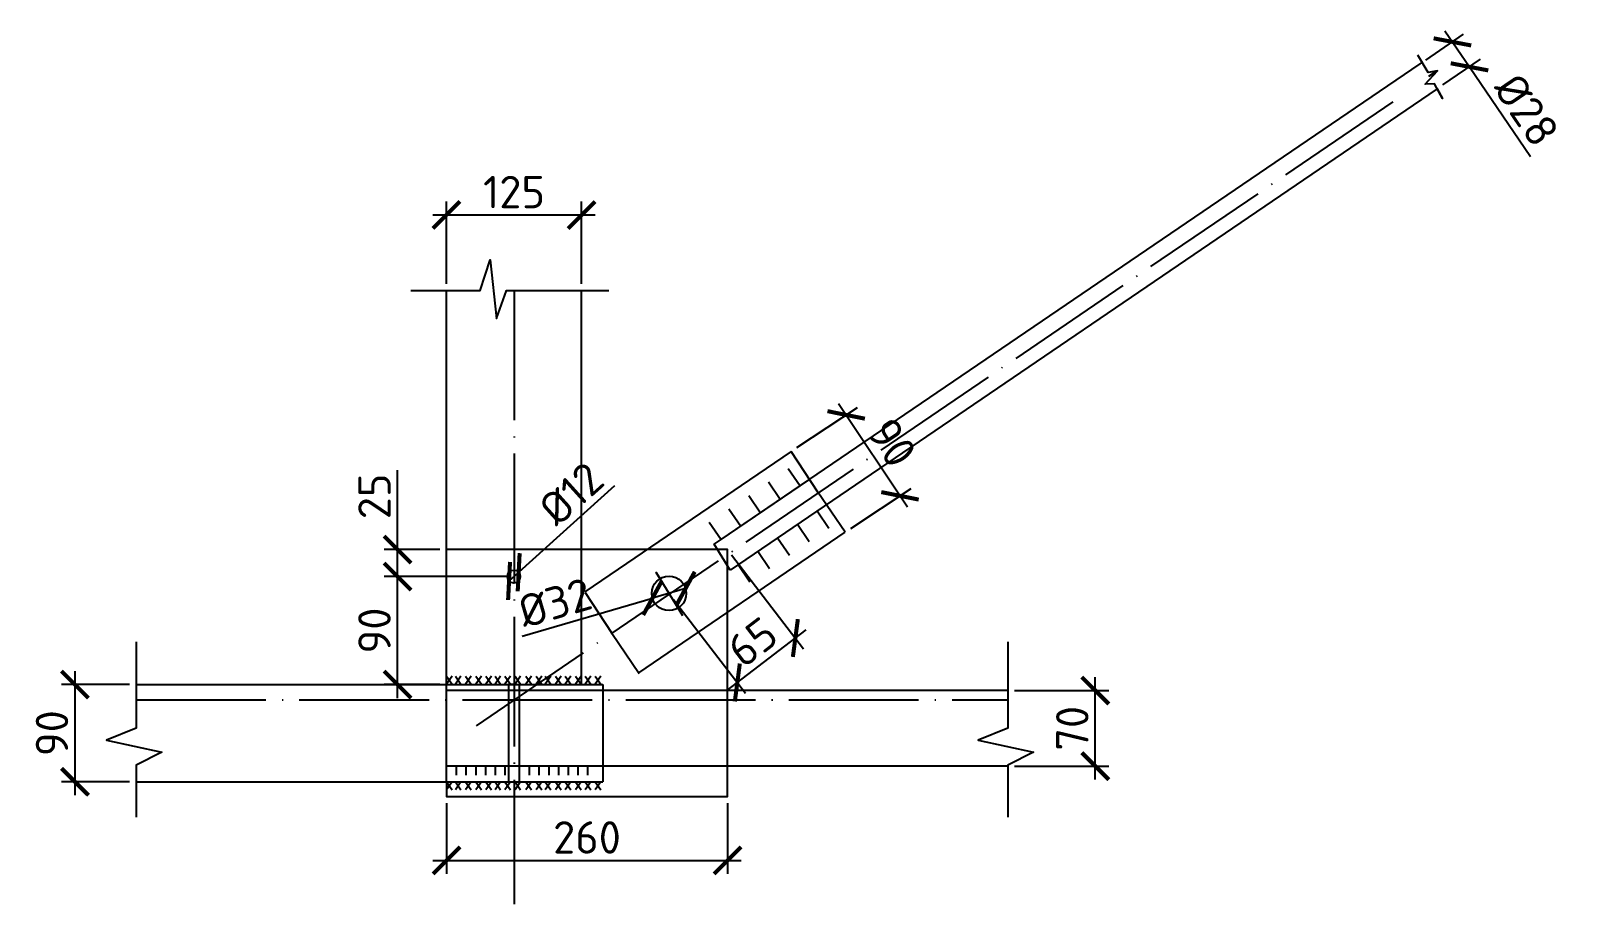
# Paper-space layout 'Лист1' of a CAD drawing. Header units: millimetres. Extents: x 30 to 586, y 98 to 559.
# Drawn here: x 443.7 to 585.9, y 478 to 558.8 of the extents above; entities that cross this region are included whole.
import ezdxf

# ---------------------------------------------------------------- set-up
doc = ezdxf.new("R2010")
doc.units = ezdxf.units.MM
doc.header["$LTSCALE"] = 0.5
doc.linetypes.add('ACAD_ISO04W100', pattern=[30, 24, -3, 0, -3])
doc.layers.add('оси', color=7, linetype='ACAD_ISO04W100')
doc.layers.add('размеры', color=7, linetype='Continuous')
doc.layers.add('ТОНКИЕе', color=7, linetype='Continuous', lineweight=25)
doc.styles.add('Наклонный3.5', font='isocpeur.ttf', dxfattribs={"height": 3})
doc.dimstyles.new('СТРОИТЕЛЬНЫЙ', dxfattribs={"dimtxt": 3, "dimasz": 2.5, "dimexe": 1.25, "dimexo": 0.625, "dimtad": 1, "dimdec": 0, "dimlfac": 100, "dimdsep": 46, "dimtxsty": 'Наклонный3.5', "dimblk1": 'ARCHTICK', "dimblk2": 'ARCHTICK', "dimsah": 1, "dimcen": 0, "dimdle": 1.25, "dimadec": 0, "dimazin": 0, "dimtfac": 0.75, "dimtdec": 0, "dimtmove": 0, "dimatfit": 3, "dimldrblk": 'ARCHTICK', "dimfxl": 1, "dimtolj": 1, "dimtzin": 0, "dimarcsym": 1})

# ---------------------------------------------------------------- blocks, each defined once
blk = doc.blocks.new('_ArchTick')
at = {"color": 0, "linetype": 'ByBlock', "const_width": 0.15}
blk.add_lwpolyline([(-0.5, -0.5), (0.5, 0.5)], dxfattribs=at)
blk = doc.blocks.new('*D742')
at = {"layer": 'Defpoints', "color": 0, "transparency": 16777216}
for p in [(534.1, 497.74), (542.2, 497.74), (534.1, 490.74)]:
    blk.add_point(p, dxfattribs=at)
at = {"layer": 'размеры', "color": 0, "lineweight": -2, "transparency": 16777216}
for p, q in [((542.2, 489.49), (542.2, 498.99)), ((534.73, 497.74), (543.45, 497.74)), ((534.73, 490.74), (543.45, 490.74))]:
    blk.add_line(p, q, dxfattribs=at)
at = {"layer": 'размеры', "color": 0, "lineweight": -2, "transparency": 16777216, "xscale": 2.5, "yscale": 2.5, "zscale": 2.5}
for p, rotation in [((542.2, 497.74), 90), ((542.2, 490.74), 270)]:
    blk.add_blockref('_ArchTick', p, dxfattribs=dict(at, rotation=rotation))
at = {"layer": 'размеры', "color": 0, "transparency": 16777216, "insert": (540.07, 494.24), "char_height": 3, "attachment_point": 5, "rotation": 90, "style": 'Наклонный3.5'}
blk.add_mtext('\\A1;70', dxfattribs=at)
blk = doc.blocks.new('*D743')
at = {"layer": 'Defpoints', "color": 0, "transparency": 16777216}
for p in [(453.45, 498.29), (447.8, 489.29), (453.45, 489.29)]:
    blk.add_point(p, dxfattribs=at)
at = {"layer": 'размеры', "color": 0, "lineweight": -2, "transparency": 16777216}
for p, q in [((447.8, 499.54), (447.8, 488.04)), ((452.83, 498.29), (446.55, 498.29)), ((452.83, 489.29), (446.55, 489.29))]:
    blk.add_line(p, q, dxfattribs=at)
at = {"layer": 'размеры', "color": 0, "lineweight": -2, "transparency": 16777216, "xscale": 2.5, "yscale": 2.5, "zscale": 2.5}
for p, rotation in [((447.8, 498.29), 90), ((447.8, 489.29), 270)]:
    blk.add_blockref('_ArchTick', p, dxfattribs=dict(at, rotation=rotation))
at = {"layer": 'размеры', "color": 0, "transparency": 16777216, "insert": (445.67, 493.79), "char_height": 3, "attachment_point": 5, "rotation": 90, "style": 'Наклонный3.5'}
blk.add_mtext('\\A1;90', dxfattribs=at)
blk = doc.blocks.new('*D744')
at = {"layer": 'Defpoints', "color": 0, "transparency": 16777216}
for p in [(494.67, 541.76), (482.17, 534.77), (494.67, 534.77)]:
    blk.add_point(p, dxfattribs=at)
at = {"layer": 'размеры', "color": 0, "lineweight": -2, "transparency": 16777216}
for p, q in [((480.92, 541.76), (495.92, 541.76)), ((482.17, 535.39), (482.17, 543.01)), ((494.67, 535.39), (494.67, 543.01))]:
    blk.add_line(p, q, dxfattribs=at)
at = {"layer": 'размеры', "color": 0, "lineweight": -2, "transparency": 16777216, "xscale": 2.5, "yscale": 2.5, "zscale": 2.5, "rotation": 180}
blk.add_blockref('_ArchTick', (482.17, 541.76), dxfattribs=at)
at = {"layer": 'размеры', "color": 0, "lineweight": -2, "transparency": 16777216, "xscale": 2.5, "yscale": 2.5, "zscale": 2.5}
blk.add_blockref('_ArchTick', (494.67, 541.76), dxfattribs=at)
at = {"layer": 'размеры', "color": 0, "transparency": 16777216, "insert": (488.42, 543.88), "char_height": 3, "attachment_point": 5, "style": 'Наклонный3.5'}
blk.add_mtext('\\A1;125', dxfattribs=at)
blk = doc.blocks.new('*D745')
at = {"layer": 'Defpoints', "color": 0, "transparency": 16777216}
for p in [(572.26, 555.75), (576.82, 555.47), (573.84, 553.44)]:
    blk.add_point(p, dxfattribs=at)
at = {"layer": 'размеры', "color": 0, "lineweight": -2, "transparency": 16777216}
for p, q in [((574.54, 558.81), (576.82, 555.47)), ((572.78, 556.1), (576.27, 558.48)), ((574.35, 553.79), (577.85, 556.17)), ((576.82, 555.47), (582.47, 547.16))]:
    blk.add_line(p, q, dxfattribs=at)
at = {"layer": 'размеры', "color": 0, "lineweight": -2, "transparency": 16777216, "xscale": 2.5, "yscale": 2.5, "zscale": 2.5}
for p, rotation in [((575.24, 557.78), 124.2503830439604), ((576.82, 555.47), 304.2503830439604)]:
    blk.add_blockref('_ArchTick', p, dxfattribs=dict(at, rotation=rotation))
at = {"layer": 'размеры', "color": 0, "transparency": 16777216, "insert": (582.1, 551.48), "char_height": 3, "attachment_point": 5, "rotation": 304.2504, "style": 'Наклонный3.5'}
blk.add_mtext('\\A1;%%C28', dxfattribs=at)
blk = doc.blocks.new('*D746')
at = {"layer": 'Defpoints', "color": 0, "transparency": 16777216}
for p in [(519.15, 523.25), (514.07, 519.88), (519.05, 512.38)]:
    blk.add_point(p, dxfattribs=at)
at = {"layer": 'размеры', "color": 0, "lineweight": -2, "transparency": 16777216}
for p, q in [((514.59, 520.23), (520.19, 523.94)), ((524.82, 514.71), (518.45, 524.29)), ((519.57, 512.73), (525.17, 516.45))]:
    blk.add_line(p, q, dxfattribs=at)
at = {"layer": 'размеры', "color": 0, "lineweight": -2, "transparency": 16777216, "xscale": 2.5, "yscale": 2.5, "zscale": 2.5}
for p, rotation in [((519.15, 523.25), 123.5978250697981), ((524.13, 515.76), 303.5978250697981)]:
    blk.add_blockref('_ArchTick', p, dxfattribs=dict(at, rotation=rotation))
at = {"layer": 'размеры', "color": 0, "transparency": 16777216, "insert": (523.41, 520.68), "char_height": 3, "attachment_point": 5, "rotation": 303.5978, "style": 'Наклонный3.5'}
blk.add_mtext('\\A1;90', dxfattribs=at)
blk = doc.blocks.new('*D747')
at = {"layer": 'Defpoints', "color": 0, "transparency": 16777216}
for p in [(477.64, 508.29), (488.4, 508.29), (482.17, 498.29)]:
    blk.add_point(p, dxfattribs=at)
at = {"layer": 'размеры', "color": 0, "lineweight": -2, "transparency": 16777216}
for p, q in [((477.64, 497.04), (477.64, 509.54)), ((487.78, 508.29), (476.39, 508.29)), ((481.55, 498.29), (476.39, 498.29))]:
    blk.add_line(p, q, dxfattribs=at)
at = {"layer": 'размеры', "color": 0, "lineweight": -2, "transparency": 16777216, "xscale": 2.5, "yscale": 2.5, "zscale": 2.5}
for p, rotation in [((477.64, 508.29), 90), ((477.64, 498.29), 270)]:
    blk.add_blockref('_ArchTick', p, dxfattribs=dict(at, rotation=rotation))
at = {"layer": 'размеры', "color": 0, "transparency": 16777216, "insert": (475.51, 503.29), "char_height": 3, "attachment_point": 5, "rotation": 90, "style": 'Наклонный3.5'}
blk.add_mtext('\\A1;90', dxfattribs=at)
blk = doc.blocks.new('*D748')
at = {"layer": 'Defpoints', "color": 0, "transparency": 16777216}
for p in [(477.64, 510.79), (482.17, 510.79), (477.64, 508.29)]:
    blk.add_point(p, dxfattribs=at)
at = {"layer": 'размеры', "color": 0, "lineweight": -2, "transparency": 16777216}
for p, q in [((477.64, 510.79), (477.64, 518.14)), ((481.55, 510.79), (476.39, 510.79)), ((477.64, 507.04), (477.64, 510.79)), ((477.01, 508.29), (476.39, 508.29))]:
    blk.add_line(p, q, dxfattribs=at)
at = {"layer": 'размеры', "color": 0, "lineweight": -2, "transparency": 16777216, "xscale": 2.5, "yscale": 2.5, "zscale": 2.5}
for p, rotation in [((477.64, 510.79), 90), ((477.64, 508.29), 270)]:
    blk.add_blockref('_ArchTick', p, dxfattribs=dict(at, rotation=rotation))
at = {"layer": 'размеры', "color": 0, "transparency": 16777216, "insert": (475.51, 515.71), "char_height": 3, "attachment_point": 5, "rotation": 90, "style": 'Наклонный3.5'}
blk.add_mtext('\\A1;25', dxfattribs=at)
blk = doc.blocks.new('*D749')
at = {"layer": 'Defpoints', "color": 0, "transparency": 16777216}
for p in [(508.17, 510.79), (502.8, 506.67), (514.45, 502.6)]:
    blk.add_point(p, dxfattribs=at)
at = {"layer": 'размеры', "color": 0, "lineweight": -2, "transparency": 16777216}
for p, q in [((508.55, 510.29), (515.21, 501.61)), ((503.18, 506.17), (509.84, 497.49)), ((508.08, 497.72), (515.44, 503.36))]:
    blk.add_line(p, q, dxfattribs=at)
at = {"layer": 'размеры', "color": 0, "lineweight": -2, "transparency": 16777216, "xscale": 2.5, "yscale": 2.5, "zscale": 2.5}
for p, rotation in [((514.45, 502.6), 37.48760223108668), ((509.08, 498.48), 217.4876022310866)]:
    blk.add_blockref('_ArchTick', p, dxfattribs=dict(at, rotation=rotation))
at = {"layer": 'размеры', "color": 0, "transparency": 16777216, "insert": (510.47, 502.23), "char_height": 3, "attachment_point": 5, "rotation": 37.4876, "style": 'Наклонный3.5'}
blk.add_mtext('\\A1;65', dxfattribs=at)
blk = doc.blocks.new('*D750')
at = {"layer": 'Defpoints', "color": 0, "transparency": 16777216}
for p in [(482.17, 487.92), (508.17, 487.92), (508.17, 482.01)]:
    blk.add_point(p, dxfattribs=at)
at = {"layer": 'размеры', "color": 0, "lineweight": -2, "transparency": 16777216}
for p, q in [((482.17, 487.3), (482.17, 480.76)), ((508.17, 487.3), (508.17, 480.76)), ((480.92, 482.01), (509.42, 482.01))]:
    blk.add_line(p, q, dxfattribs=at)
at = {"layer": 'размеры', "color": 0, "lineweight": -2, "transparency": 16777216, "xscale": 2.5, "yscale": 2.5, "zscale": 2.5, "rotation": 180}
blk.add_blockref('_ArchTick', (482.17, 482.01), dxfattribs=at)
at = {"layer": 'размеры', "color": 0, "lineweight": -2, "transparency": 16777216, "xscale": 2.5, "yscale": 2.5, "zscale": 2.5}
blk.add_blockref('_ArchTick', (508.17, 482.01), dxfattribs=at)
at = {"layer": 'размеры', "color": 0, "transparency": 16777216, "insert": (495.17, 484.14), "char_height": 3, "attachment_point": 5, "style": 'Наклонный3.5'}
blk.add_mtext('\\A1;260', dxfattribs=at)
blk = doc.blocks.new('*D751')
at = {"layer": 'Defpoints', "color": 0, "transparency": 16777216}
for p in [(487.96, 507.88), (488.85, 508.69)]:
    blk.add_point(p, dxfattribs=at)
at = {"layer": 'размеры', "color": 0, "lineweight": -2, "transparency": 16777216}
for p in [(497.72, 516.7), (487.96, 507.88)]:
    blk.add_line(p, (488.85, 508.69), dxfattribs=at)
at = {"layer": 'размеры', "color": 0, "lineweight": -2, "transparency": 16777216, "xscale": 2.5, "yscale": 2.5, "zscale": 2.5}
for p, rotation in [((488.85, 508.69), 222.0888361263013), ((487.96, 507.88), 42.08883612630126)]:
    blk.add_blockref('_ArchTick', p, dxfattribs=dict(at, rotation=rotation))
at = {"layer": 'размеры', "color": 0, "transparency": 16777216, "insert": (493.71, 515.95), "char_height": 3, "attachment_point": 5, "rotation": 42.0888, "style": 'Наклонный3.5'}
blk.add_mtext('\\A1;%%C12', dxfattribs=at)
blk = doc.blocks.new('*D752')
at = {"layer": 'Defpoints', "color": 0, "transparency": 16777216}
for p in [(501.22, 506.28), (504.29, 507.18)]:
    blk.add_point(p, dxfattribs=at)
at = {"layer": 'размеры', "color": 0, "lineweight": -2, "transparency": 16777216}
for p in [(489.18, 502.76), (504.29, 507.18)]:
    blk.add_line(p, (501.22, 506.28), dxfattribs=at)
at = {"layer": 'размеры', "color": 0, "lineweight": -2, "transparency": 16777216, "xscale": 2.5, "yscale": 2.5, "zscale": 2.5}
for p, rotation in [((504.29, 507.18), 196.3320798184243), ((501.22, 506.28), 16.3320798184243)]:
    blk.add_blockref('_ArchTick', p, dxfattribs=dict(at, rotation=rotation))
at = {"layer": 'размеры', "color": 0, "transparency": 16777216, "insert": (492.2, 505.86), "char_height": 3, "attachment_point": 5, "rotation": 16.3321, "style": 'Наклонный3.5'}
blk.add_mtext('\\A1;%%C32', dxfattribs=at)

psp = doc.layouts.new('Лист1')

# ---------------------------------------------------------------- linework, layer by layer
at = {"layer": 'оси', "color": 254}
psp.add_line((569.716, 552.229), (484.529, 494.226), dxfattribs=at)
for points in [[(488.422, 534.767), (488.422, 477.952)], [(453.454, 496.877), (534.1, 496.877)]]:
    psp.add_lwpolyline(points, dxfattribs=at)
at = {"layer": 'ТОНКИЕе', "color": 254}
for p, q in [((514.069, 519.879), (494.976, 506.879)), ((516.516, 516.103), (514.069, 519.879)), ((519.049, 512.383), (516.516, 516.103)), ((499.955, 499.383), (519.049, 512.383)), ((495.014, 506.821), (497.461, 503.045)), ((497.461, 503.045), (499.994, 499.325))]:
    psp.add_line(p, q, dxfattribs=at)
for points in [[(573.837, 553.438), (574.337, 552.534), (573.576, 553.91), (572.704, 553.859), (573.864, 555.103), (573.007, 554.939), (572.027, 556.565)], [(572.261, 555.753), (572.442, 555.876)], [(507.489, 511.65), (572.261, 555.753)], [(573.049, 554.595), (573.768, 555.085)], [(573.837, 553.438), (508.402, 508.885)], [(478.867, 534.767), (485.28, 534.767), (486.215, 537.593), (486.797, 532.191), (487.737, 534.767), (497.191, 534.767)], [(482.172, 489.294), (482.172, 534.767)], [(494.672, 498.294), (494.672, 534.767)], [(513.793, 518.289), (514.885, 516.686)], [(507.489, 511.65), (515.755, 517.278)], [(511.965, 517.045), (513.056, 515.441)], [(511.965, 517.045), (513.056, 515.441)], [(510.136, 515.8), (511.228, 514.196)], [(510.136, 515.8), (511.228, 514.196)], [(506.48, 513.31), (507.572, 511.707)], [(508.308, 514.555), (509.4, 512.951)], [(508.308, 514.555), (509.4, 512.951)], [(508.308, 514.555), (509.4, 512.951)], [(516.46, 514.371), (517.552, 512.768)], [(512.804, 511.882), (513.896, 510.278)], [(514.632, 513.127), (515.724, 511.523)], [(508.172, 510.787), (508.172, 510.787), (482.172, 510.787)], [(482.172, 487.922), (508.172, 487.922), (508.172, 510.787)], [(508.402, 508.885), (506.934, 511.272), (507.489, 511.65)], [(510.976, 510.637), (512.068, 509.033)], [(509.148, 509.392), (510.24, 507.789)], [(502.228, 507.6), (501.582, 508.657), (504.017, 504.676)], [(453.454, 502.238), (453.454, 494.24), (450.722, 493.136), (455.842, 492.033), (453.454, 490.829), (453.454, 486.022)], [(534.1, 502.238), (534.1, 494.24), (531.368, 493.136), (536.488, 492.033), (534.1, 490.829), (534.1, 486.022)], [(482.172, 499.079), (482.688, 498.335)], [(482.688, 499.079), (482.172, 498.335)], [(482.995, 499.079), (483.511, 498.335)], [(483.511, 499.079), (482.995, 498.335)], [(483.927, 499.079), (484.442, 498.335)], [(484.442, 499.079), (483.927, 498.335)], [(484.898, 499.079), (485.414, 498.335)], [(485.414, 499.079), (484.898, 498.335)], [(485.82, 499.079), (486.336, 498.335)], [(486.336, 499.079), (485.82, 498.335)], [(486.663, 499.079), (487.178, 498.335)], [(487.178, 499.079), (486.663, 498.335)], [(487.576, 499.079), (488.092, 498.335)], [(488.092, 499.079), (487.576, 498.335)], [(488.517, 499.079), (489.033, 498.335)], [(489.033, 499.079), (488.517, 498.335)], [(489.521, 499.079), (490.036, 498.335)], [(490.036, 499.079), (489.521, 498.335)], [(490.462, 499.079), (490.977, 498.335)], [(490.977, 499.079), (490.462, 498.335)], [(491.314, 499.079), (491.83, 498.335)], [(491.83, 499.079), (491.314, 498.335)], [(492.255, 499.079), (492.771, 498.335)], [(492.771, 499.079), (492.255, 498.335)], [(493.164, 499.079), (493.68, 498.335)], [(493.68, 499.079), (493.164, 498.335)], [(494.105, 499.079), (494.621, 498.335)], [(494.621, 499.079), (494.105, 498.335)], [(494.996, 499.079), (495.511, 498.335)], [(495.511, 499.079), (494.996, 498.335)], [(495.937, 499.079), (496.452, 498.335)], [(496.452, 499.079), (495.937, 498.335)], [(453.454, 498.294), (496.629, 498.294)], [(482.172, 498.294), (494.672, 498.294)], [(534.1, 497.737), (482.172, 497.737)], [(488.422, 498.294), (487.922, 498.294), (487.922, 489.294)], [(487.922, 489.294), (488.922, 489.294), (488.922, 498.294)], [(496.629, 498.294), (496.629, 489.294)], [(534.1, 490.737), (482.172, 490.737)], [(483.073, 490.737), (483.073, 489.89)], [(483.974, 490.737), (483.974, 489.89)], [(484.875, 490.737), (484.875, 489.89)], [(485.776, 490.737), (485.776, 489.89)], [(486.677, 490.737), (486.677, 489.89)], [(487.578, 490.737), (487.578, 489.89)], [(489.823, 490.737), (489.823, 489.89)], [(490.724, 490.737), (490.724, 489.89)], [(491.625, 490.737), (491.625, 489.89)], [(492.526, 490.737), (492.526, 489.89)], [(493.427, 490.737), (493.427, 489.89)], [(494.328, 490.737), (494.328, 489.89)], [(495.229, 490.737), (495.229, 489.89)], [(453.454, 489.294), (496.629, 489.294)], [(482.172, 489.294), (482.172, 487.922), (502.172, 487.922), (502.172, 487.922)], [(482.172, 489.294), (482.688, 488.55)], [(482.688, 489.294), (482.172, 488.55)], [(482.995, 489.294), (483.511, 488.55)], [(483.511, 489.294), (482.995, 488.55)], [(483.927, 489.294), (484.442, 488.55)], [(484.442, 489.294), (483.927, 488.55)], [(484.898, 489.294), (485.414, 488.55)], [(485.414, 489.294), (484.898, 488.55)], [(485.82, 489.294), (486.336, 488.55)], [(486.336, 489.294), (485.82, 488.55)], [(486.663, 489.294), (487.178, 488.55)], [(487.178, 489.294), (486.663, 488.55)], [(487.576, 489.294), (488.092, 488.55)], [(488.092, 489.294), (487.576, 488.55)], [(488.517, 489.294), (489.033, 488.55)], [(489.033, 489.294), (488.517, 488.55)], [(489.521, 489.294), (490.036, 488.55)], [(490.036, 489.294), (489.521, 488.55)], [(490.462, 489.294), (490.977, 488.55)], [(490.977, 489.294), (490.462, 488.55)], [(491.314, 489.294), (491.83, 488.55)], [(491.83, 489.294), (491.314, 488.55)], [(492.255, 489.294), (492.771, 488.55)], [(492.771, 489.294), (492.255, 488.55)], [(493.164, 489.294), (493.68, 488.55)], [(493.68, 489.294), (493.164, 488.55)], [(494.105, 489.294), (494.621, 488.55)], [(494.621, 489.294), (494.105, 488.55)], [(494.996, 489.294), (495.511, 488.55)], [(495.511, 489.294), (494.996, 488.55)], [(495.937, 489.294), (496.452, 488.55)], [(496.452, 489.294), (495.937, 488.55)], [(482.172, 487.922), (508.172, 487.922)]]:
    psp.add_lwpolyline(points, dxfattribs=at)
for centre, radius in [((488.402, 508.287), 0.6), ((502.758, 506.735), 1.6)]:
    psp.add_circle(centre, radius, dxfattribs=at)

# ---------------------------------------------------------------- dimensions: what is measured, and where the dimension line sits
at = {"layer": 'размеры', "color": 254}
for p1, p2, distance, text, picture, middle in [((572.261, 555.753), (573.837, 553.438), 3.605, '%%C28', '*D745', (582.105, 551.476)), ((519.049, 512.383), (514.069, 519.879), -6.095, '90', '*D746', (523.406, 520.68)), ((502.8, 506.666), (508.172, 510.787), -10.313, '65', '*D749', (510.469, 502.229)), ((482.172, 487.922), (508.172, 487.922), -5.91, '260', '*D750', (495.172, 484.137))]:
    dim = psp.add_aligned_dim(p1=p1, p2=p2, distance=distance, text=text, dimstyle='СТРОИТЕЛЬНЫЙ', dxfattribs=at)
    dim.commit()
    dim.dimension.update_dxf_attribs({"geometry": picture, "text_midpoint": middle})
dim = psp.add_linear_dim(base=(494.672, 541.756), p1=(482.172, 534.767), p2=(494.672, 534.767), text='125', dimstyle='СТРОИТЕЛЬНЫЙ', dxfattribs=at)
dim.commit()
dim.dimension.update_dxf_attribs({"geometry": '*D744', "text_midpoint": (488.422, 543.881)})
for p1, p2, text, picture, middle in [((487.956, 507.885), (488.847, 508.689), '%%C12', '*D751', (493.712, 515.947)), ((504.293, 507.185), (501.222, 506.285), '%%C32', '*D752', (492.204, 505.857))]:
    dim = psp.add_diameter_dim_2p(p1=p1, p2=p2, text=text, dimstyle='СТРОИТЕЛЬНЫЙ', dxfattribs=at)
    dim.commit()
    dim.dimension.update_dxf_attribs({"geometry": picture, "text_midpoint": middle})
for base, p1, p2, text, picture, middle in [((477.636, 510.787), (477.636, 508.287), (482.172, 510.787), '25', '*D748', (475.511, 515.712)), ((477.636, 508.287), (482.172, 498.294), (488.402, 508.287), '90', '*D747', (475.511, 503.29)), ((447.799, 489.294), (453.454, 498.294), (453.454, 489.294), '90', '*D743', (445.674, 493.794)), ((542.199, 497.737), (534.1, 490.737), (534.1, 497.737), '70', '*D742', (540.074, 494.237))]:
    dim = psp.add_linear_dim(base=base, p1=p1, p2=p2, angle=90, text=text, dimstyle='СТРОИТЕЛЬНЫЙ', dxfattribs=at)
    dim.commit()
    dim.dimension.update_dxf_attribs({"geometry": picture, "text_midpoint": middle})

doc.saveas('drawing.dxf')
